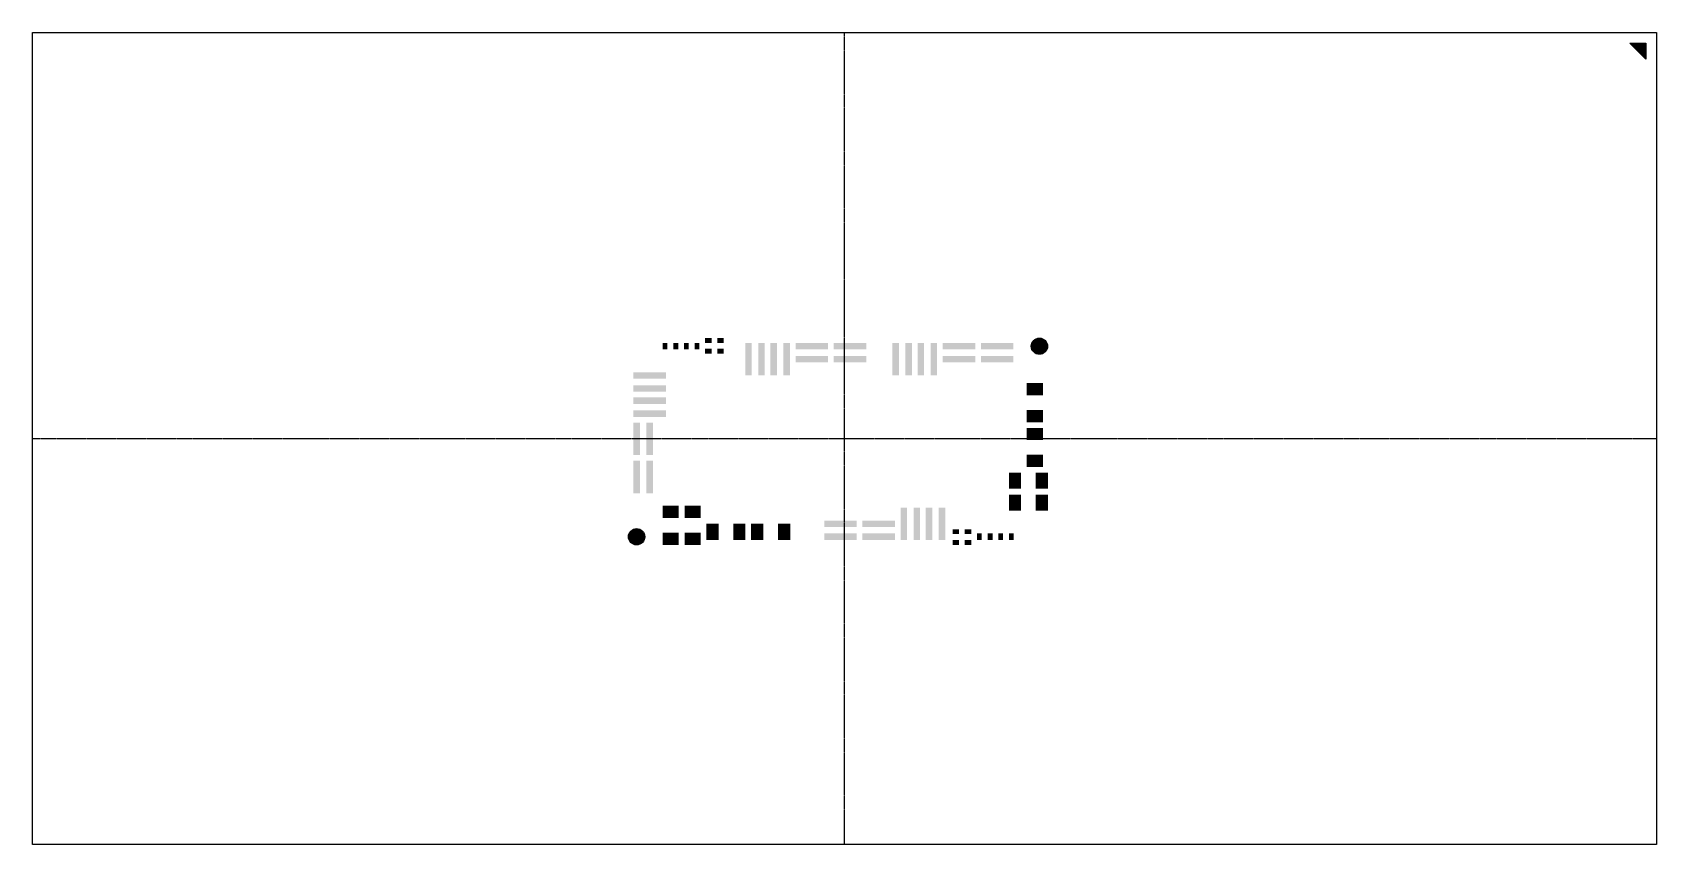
# Model space of a CAD drawing. Extents: x -25000 to 25000, y -12500 to 12500.
import ezdxf

# ---------------------------------------------------------------- set-up
doc = ezdxf.new("R2010")
doc.units = 0
doc.header["$MEASUREMENT"] = 0
doc.linetypes.add('CENTER2', pattern=[1.125, 0.75, -0.125, 0.125, -0.125])
doc.layers.get('0').update_dxf_attribs({"linetype": 'CONTINUOUS'})
doc.layers.add('PKG_OUTLINE', color=81, linetype='CONTINUOUS')
doc.layers.add('SOLDERMASK_PADS_BTM', color=12, linetype='CONTINUOUS')

# ---------------------------------------------------------------- blocks, each defined once
blk = doc.blocks.new('*U0')
at = {"color": 0, "linetype": 'CENTER2', "transparency": 16777216}
blk.add_line((-25000.12, 0), (25000.12, 0), dxfattribs=at)
blk = doc.blocks.new('*U1')
at = {"color": 0, "linetype": 'CENTER2', "transparency": 16777216}
blk.add_line((0, -12500.12), (0, 12500.12), dxfattribs=at)

msp = doc.modelspace()

# ---------------------------------------------------------------- hatches: boundary and pattern name
at = {"layer": 'SOLDERMASK_PADS_BTM'}
msp.add_hatch(color=256, dxfattribs=at).paths.add_polyline_path([(24175, 12175), (24675, 12175), (24675, 11675)], flags=0)
h = msp.add_hatch(color=256, dxfattribs=at)
edge = h.paths.add_edge_path()
edge.add_arc((6002.12, 2841.4), 250, 90, 450, ccw=False)
h = msp.add_hatch(color=256, dxfattribs=at)
edge = h.paths.add_edge_path()
edge.add_arc((-6400.6, -3024.6), 250, 90, 450, ccw=False)

# ---------------------------------------------------------------- linework, layer by layer
at = {"layer": 'PKG_OUTLINE'}
msp.add_lwpolyline([(25000, -12500), (-25000, -12500), (-25000, 12500), (25000, 12500)], close=True, dxfattribs=at)
at = {"layer": 'SOLDERMASK_PADS_BTM'}
msp.add_lwpolyline([(24175, 12175), (24675, 12175), (24675, 11675)], close=True, dxfattribs=at)
for centre in [(6002.12, 2841.4), (-6400.6, -3024.6)]:
    msp.add_circle(centre, 250, dxfattribs=at)
for points in [[(-4090.6, 2941.4), (-4090.6, 3091.4), (-4290.6, 2941.4), (-4290.6, 3091.4)], [(-3715.6, 2941.4), (-3715.6, 3091.4), (-3915.6, 2941.4), (-3915.6, 3091.4)], [(-5450.6, 2741.4), (-5450.6, 2941.4), (-5600.6, 2741.4), (-5600.6, 2941.4)], [(-5120.6, 2741.4), (-5120.6, 2941.4), (-5270.6, 2741.4), (-5270.6, 2941.4)], [(-4795.6, 2741.4), (-4795.6, 2941.4), (-4945.6, 2741.4), (-4945.6, 2941.4)], [(-4465.6, 2741.4), (-4465.6, 2941.4), (-4615.6, 2741.4), (-4615.6, 2941.4)], [(-4090.6, 2611.4), (-4090.6, 2761.4), (-4290.6, 2611.4), (-4290.6, 2761.4)], [(-3715.6, 2611.4), (-3715.6, 2761.4), (-3915.6, 2611.4), (-3915.6, 2761.4)], [(-2854.245, 1941.4), (-2854.245, 2941.4), (-3054.245, 1941.4), (-3054.245, 2941.4)], [(-2454.245, 1941.4), (-2454.245, 2941.4), (-2654.245, 1941.4), (-2654.245, 2941.4)], [(-2079.245, 1941.4), (-2079.245, 2941.4), (-2279.245, 1941.4), (-2279.245, 2941.4)], [(-1679.245, 1941.4), (-1679.245, 2941.4), (-1879.245, 1941.4), (-1879.245, 2941.4)], [(-504.245, 2741.4), (-504.245, 2941.4), (-1504.245, 2741.4), (-1504.245, 2941.4)], [(-504.245, 2341.4), (-504.245, 2541.4), (-1504.245, 2341.4), (-1504.245, 2541.4)], [(670.755, 2741.4), (670.755, 2941.4), (-329.245, 2741.4), (-329.245, 2941.4)], [(670.755, 2341.4), (670.755, 2541.4), (-329.245, 2341.4), (-329.245, 2541.4)], [(1677.115, 1941.4), (1677.115, 2941.4), (1477.115, 1941.4), (1477.115, 2941.4)], [(2077.115, 1941.4), (2077.115, 2941.4), (1877.115, 1941.4), (1877.115, 2941.4)], [(2452.115, 1941.4), (2452.115, 2941.4), (2252.115, 1941.4), (2252.115, 2941.4)], [(2852.115, 1941.4), (2852.115, 2941.4), (2652.115, 1941.4), (2652.115, 2941.4)], [(4027.115, 2741.4), (4027.115, 2941.4), (3027.115, 2741.4), (3027.115, 2941.4)], [(4027.115, 2341.4), (4027.115, 2541.4), (3027.115, 2341.4), (3027.115, 2541.4)], [(5202.115, 2741.4), (5202.115, 2941.4), (4202.115, 2741.4), (4202.115, 2941.4)], [(5202.115, 2341.4), (5202.115, 2541.4), (4202.115, 2341.4), (4202.115, 2541.4)], [(-5500.6, 1841.4), (-5500.6, 2041.4), (-6500.6, 1841.4), (-6500.6, 2041.4)], [(-5500.6, 1441.4), (-5500.6, 1641.4), (-6500.6, 1441.4), (-6500.6, 1641.4)], [(6112.305, 1328.4), (6112.305, 1704.4), (5612.305, 1328.4), (5612.305, 1704.4)], [(-5500.6, 1066.4), (-5500.6, 1266.4), (-6500.6, 1066.4), (-6500.6, 1266.4)], [(-5500.6, 666.4), (-5500.6, 866.4), (-6500.6, 666.4), (-6500.6, 866.4)], [(6112.305, 502.4), (6112.305, 878.4), (5612.305, 502.4), (5612.305, 878.4)], [(-6300.6, -508.6), (-6300.6, 491.4), (-6500.6, -508.6), (-6500.6, 491.4)], [(-5900.6, -508.6), (-5900.6, 491.4), (-6100.6, -508.6), (-6100.6, 491.4)], [(6112.305, -48.6), (6112.305, 327.4), (5612.305, -48.6), (5612.305, 327.4)], [(6112.305, -874.6), (6112.305, -498.6), (5612.305, -874.6), (5612.305, -498.6)], [(-6300.6, -1683.6), (-6300.6, -683.6), (-6500.6, -1683.6), (-6500.6, -683.6)], [(-5900.6, -1683.6), (-5900.6, -683.6), (-6100.6, -1683.6), (-6100.6, -683.6)], [(5436.305, -1549.6), (5436.305, -1049.6), (5060.305, -1549.6), (5060.305, -1049.6)], [(6262.305, -1549.6), (6262.305, -1049.6), (5886.305, -1549.6), (5886.305, -1049.6)], [(5436.305, -2224.6), (5436.305, -1724.6), (5060.305, -2224.6), (5060.305, -1724.6)], [(6262.305, -2224.6), (6262.305, -1724.6), (5886.305, -2224.6), (5886.305, -1724.6)], [(-5100.6, -2448.6), (-5100.6, -2072.6), (-5600.6, -2448.6), (-5600.6, -2072.6)], [(-4425.6, -2448.6), (-4425.6, -2072.6), (-4925.6, -2448.6), (-4925.6, -2072.6)], [(1925.755, -3124.6), (1925.755, -2124.6), (1725.755, -3124.6), (1725.755, -2124.6)], [(2325.755, -3124.6), (2325.755, -2124.6), (2125.755, -3124.6), (2125.755, -2124.6)], [(2700.755, -3124.6), (2700.755, -2124.6), (2500.755, -3124.6), (2500.755, -2124.6)], [(3100.755, -3124.6), (3100.755, -2124.6), (2900.755, -3124.6), (2900.755, -2124.6)], [(-5100.6, -3274.6), (-5100.6, -2898.6), (-5600.6, -3274.6), (-5600.6, -2898.6)], [(-4425.6, -3274.6), (-4425.6, -2898.6), (-4925.6, -3274.6), (-4925.6, -2898.6)], [(-3874.6, -3124.6), (-3874.6, -2624.6), (-4250.6, -3124.6), (-4250.6, -2624.6)], [(-3048.6, -3124.6), (-3048.6, -2624.6), (-3424.6, -3124.6), (-3424.6, -2624.6)], [(-2497.6, -3124.6), (-2497.6, -2624.6), (-2873.6, -3124.6), (-2873.6, -2624.6)], [(-1671.6, -3124.6), (-1671.6, -2624.6), (-2047.6, -3124.6), (-2047.6, -2624.6)], [(375.755, -2724.6), (375.755, -2524.6), (-624.245, -2724.6), (-624.245, -2524.6)], [(375.755, -3124.6), (375.755, -2924.6), (-624.245, -3124.6), (-624.245, -2924.6)], [(1550.755, -2724.6), (1550.755, -2524.6), (550.755, -2724.6), (550.755, -2524.6)], [(1550.755, -3124.6), (1550.755, -2924.6), (550.755, -3124.6), (550.755, -2924.6)], [(3527.305, -2944.6), (3527.305, -2794.6), (3327.305, -2944.6), (3327.305, -2794.6)], [(3902.305, -2944.6), (3902.305, -2794.6), (3702.305, -2944.6), (3702.305, -2794.6)], [(4227.305, -3124.6), (4227.305, -2924.6), (4077.305, -3124.6), (4077.305, -2924.6)], [(4557.305, -3124.6), (4557.305, -2924.6), (4407.305, -3124.6), (4407.305, -2924.6)], [(4882.305, -3124.6), (4882.305, -2924.6), (4732.305, -3124.6), (4732.305, -2924.6)], [(5212.305, -3124.6), (5212.305, -2924.6), (5062.305, -3124.6), (5062.305, -2924.6)], [(3527.305, -3274.6), (3527.305, -3124.6), (3327.305, -3274.6), (3327.305, -3124.6)], [(3902.305, -3274.6), (3902.305, -3124.6), (3702.305, -3274.6), (3702.305, -3124.6)]]:
    msp.add_solid(points, dxfattribs=at)

# ---------------------------------------------------------------- block references
at = {"linetype": 'CENTER2'}
for name in ['*U1', '*U0']:
    msp.add_blockref(name, (0, 0), dxfattribs=at)

doc.saveas('drawing.dxf')
